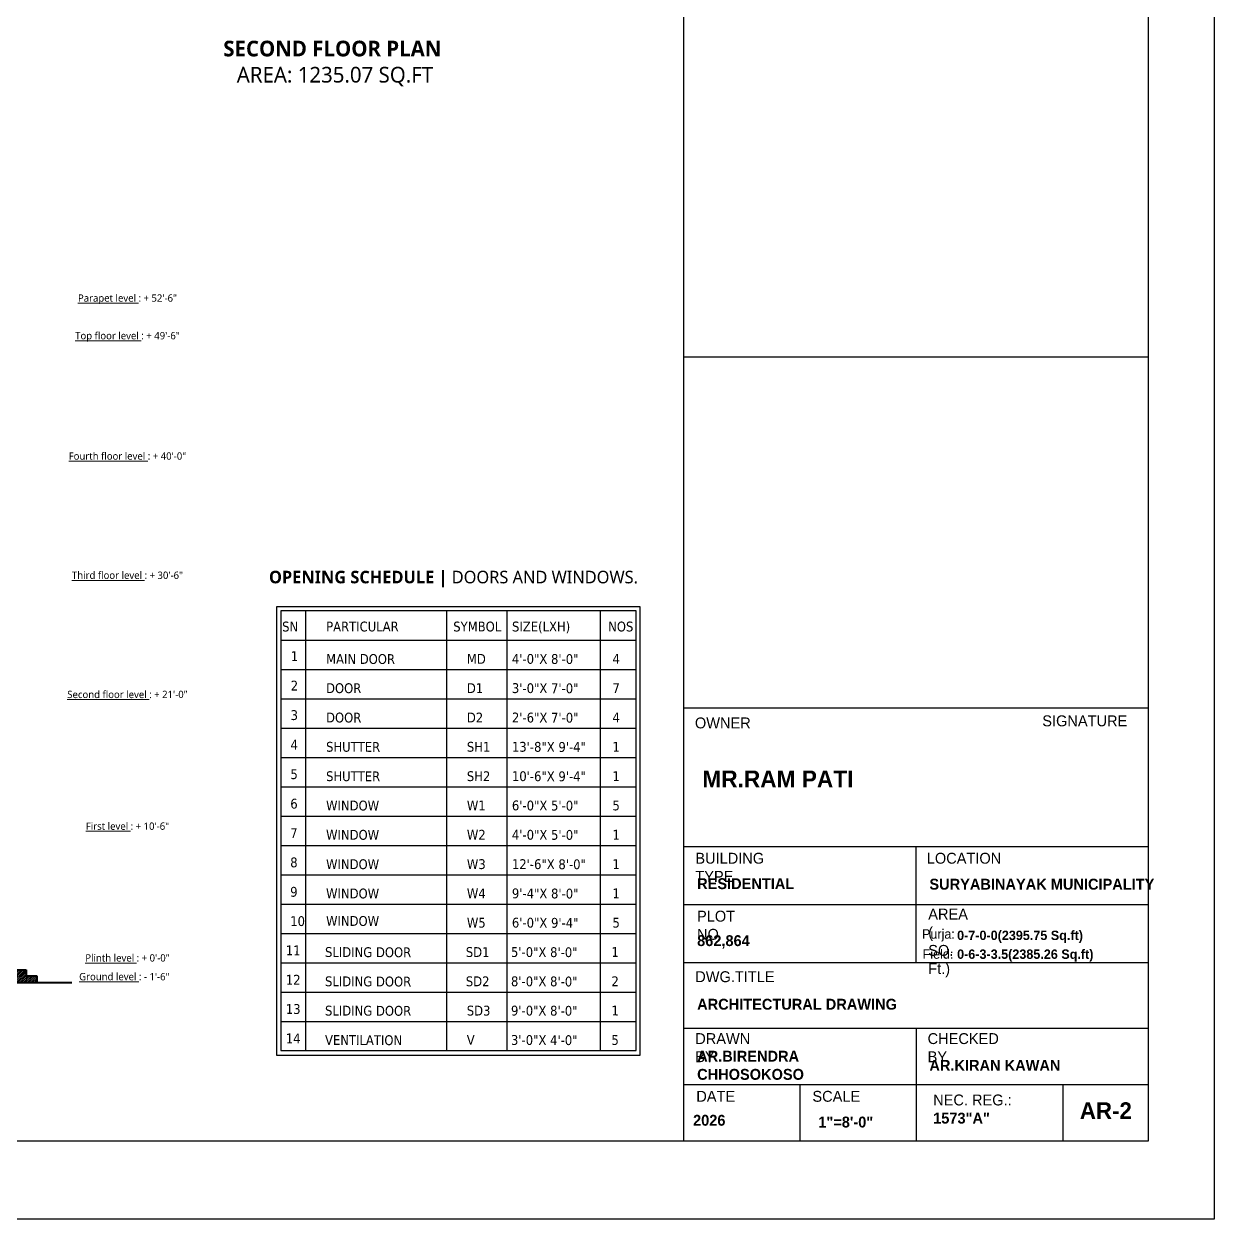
# Model space of a CAD drawing. Header units: inches. Extents: x -71 to 2682309, y -3332 to 801571.
# Drawn here: x 2672103 to 2673242, y 789849 to 790992 of the extents above; entities that cross this region are included whole.
import ezdxf

# ---------------------------------------------------------------- set-up
doc = ezdxf.new("R2010")
doc.units = ezdxf.units.IN
doc.header["$MEASUREMENT"] = 0
doc.layers.add('ASHADE', color=253, linetype='Continuous')
for name, color, linetype, lineweight in [('BORDER', 5, 'Continuous', 60), ('ele 2', 30, 'Continuous', 30), ('hatch EA', 253, 'Continuous', 5), ('Text', 7, 'Continuous', 20), ('wall EA', 24, 'Continuous', 40)]:
    doc.layers.add(name, color=color, linetype=linetype, lineweight=lineweight)
doc.styles.add('ARIAL', font='GOTHIC.TTF')
doc.styles.add('m4', font='', dxfattribs={"height": 9})
doc.styles.add('S-111', font='tahoma.ttf', dxfattribs={"height": 10})
doc.styles.get("Standard").update_dxf_attribs({"font": 'arial.ttf'})
doc.styles.get('m4').set_extended_font_data('Revel Light')

msp = doc.modelspace()

# ---------------------------------------------------------------- hatches: boundary and pattern name
at = {"layer": 'hatch EA'}
h = msp.add_hatch(dxfattribs=at)
h.set_pattern_fill('ANSI31', color=256, scale=10)
h.set_pattern_definition([(45, (-7684.95, -1115.06), (-0.8838834765, 0.8838834765), [])])
h.paths.add_polyline_path([(2672115.5, 790075), (2672115.5, 790081.5), (2672105.5, 790081.5), (2672105.5, 790087.5), (2672095.5, 790087.5), (2672095.5, 790093.5), (2672059.9, 790093.5), (2672059.9, 790081.5), (2672059.9, 790075)])

# ---------------------------------------------------------------- linework, layer by layer
at = {"layer": 'BORDER', "lineweight": 30}
for p, q in [((2672734.5, 789923.7), (2672734.5, 792014.4)), ((2673179, 789923.7), (2673179, 792014.4)), ((2673179, 790673.4), (2672734.5, 790673.4)), ((2672734.5, 790338.1), (2673179, 790338.1)), ((2672734.5, 790205.4), (2673179, 790205.4)), ((2672956.8, 790094.3), (2672956.8, 790205.4)), ((2672734.5, 790149.8), (2673179, 790149.8)), ((2672734.5, 790094.3), (2673179, 790094.3)), ((2672734.5, 790031.7), (2673179, 790031.7)), ((2672956.8, 790031.7), (2672956.8, 789923.7)), ((2672734.5, 789977.7), (2673179, 789977.7)), ((2672845.6, 789977.7), (2672845.6, 789923.7)), ((2673097.2, 789977.7), (2673097.2, 789923.7))]:
    msp.add_line(p, q, dxfattribs=at)
msp.add_lwpolyline([(2673179, 792014.4), (2671642.9, 792014.4), (2670202.4, 792014.4), (2670202.4, 790966), (2670202.4, 789923.7), (2671642.9, 789923.7), (2673179, 789923.7)], dxfattribs=at)
at = {"layer": 'Defpoints'}
msp.add_lwpolyline([(2670073.9, 792089.2), (2673241.9, 792089.2), (2673241.9, 789849), (2670073.9, 789849)], close=True, dxfattribs=at)
at = {"layer": 'ele 2'}
for p, q in [((2672372.8, 790430.6), (2672372.8, 790010.1)), ((2672507.5, 790430.6), (2672507.5, 790010.1)), ((2672565.2, 790430.6), (2672565.2, 790010.1)), ((2672654.5, 790430.6), (2672654.5, 790010.1)), ((2672348.9, 790402.6), (2672688.9, 790402.6)), ((2672348.9, 790374.5), (2672688.9, 790374.5)), ((2672348.9, 790346.5), (2672688.9, 790346.5)), ((2672348.9, 790318.4), (2672688.9, 790318.4)), ((2672348.9, 790290.4), (2672688.9, 790290.4)), ((2672348.9, 790262.4), (2672688.9, 790262.4)), ((2672348.9, 790234.3), (2672688.9, 790234.3)), ((2672348.9, 790206.3), (2672688.9, 790206.3)), ((2672348.9, 790178.3), (2672688.9, 790178.3)), ((2672348.9, 790150.2), (2672688.9, 790150.2)), ((2672348.9, 790122.2), (2672688.9, 790122.2)), ((2672348.9, 790094.2), (2672688.9, 790094.2)), ((2672348.9, 790066.1), (2672688.9, 790066.1)), ((2672348.9, 790038.1), (2672688.9, 790038.1)), ((2672348.9, 790038.1), (2672688.9, 790038.1)), ((2672348.9, 790010.1), (2672688.9, 790010.1))]:
    msp.add_line(p, q, dxfattribs=at)
for points in [[(2672692.9, 790005.6), (2672692.9, 790434.6), (2672344.9, 790434.6), (2672344.9, 790005.6)], [(2672688.9, 790010.1), (2672688.9, 790430.6), (2672348.9, 790430.6), (2672348.9, 790010.1)]]:
    msp.add_lwpolyline(points, close=True, dxfattribs=at)
at = {"layer": 'wall EA'}
for p, q in [((2672095.5, 790087.5), (2672105.5, 790087.5)), ((2672105.5, 790087.5), (2672105.5, 790081.5)), ((2672105.5, 790081.5), (2672115.5, 790081.5)), ((2672115.5, 790081.5), (2672115.5, 790075)), ((2672149, 790075), (2672059.9, 790075))]:
    msp.add_line(p, q, dxfattribs=at)

# ---------------------------------------------------------------- texts
at = {"layer": 'ASHADE', "char_height": 10.419, "attachment_point": 1, "style": 'ARIAL'}
for s, insert, width in [('{\\fCentury Gothic|b0|i0|c0|p34;\\W1;OWNER}', (2672745.2, 790328.7), 0.997), ('{\\fCentury Gothic|b0|i0|c0|p34;\\W1;SIGNATURE}', (2673077.5, 790330.7), 0.997), ('{\\fCentury Gothic|b0|i0|c0|p34;\\W1;BUILDING TYPE}', (2672745.6, 790199.3), 0.997), ('{\\fCentury Gothic|b0|i0|c0|p34;\\W1;LOCATION}', (2672967, 790199.3), 0.997), ('{\\fCentury Gothic|b0|i0|c0|p34;\\W1;PLOT NO}', (2672747.2, 790143.9), 0.997), ('{\\fCentury Gothic|b0|i0|c0|p34;\\W1;AREA ( SQ. Ft.) }', (2672968.4, 790145.9), 0.997), ('{\\fCentury Gothic|b0|i0|c0|p34;\\W1;DWG.TITLE}', (2672745.5, 790086), 0.997), ('{\\fCentury Gothic|b0|i0|c0|p34;\\W1;DRAWN BY}', (2672745.5, 790026.8), 0.997), ('{\\fCentury Gothic|b0|i0|c0|p34;\\W1;CHECKED BY}', (2672967.8, 790026.8), 0.997), ('{\\fCentury Gothic|b0|i0|c0|p34;\\W1;DATE}', (2672746.5, 789971.6), 0.997), ('{\\fCentury Gothic|b0|i0|c0|p34;SCALE}', (2672857.6, 789971.6), 73.397), ('{\\fCentury Gothic|b0|i0|c0|p34;NEC. REG.:\\P\\fStylus BT|b1|i0|c0|p34;1573"A"}', (2672973.1, 789968.1), 119.942)]:
    msp.add_mtext(s, dxfattribs=dict(at, insert=insert, width=width))
at = {"layer": 'Text', "ltscale": 0.5, "style": 'S-111'}
for s, p in [('SN', (2672350.3, 790411)), ('SYMBOL', (2672514, 790411)), ('SIZE(LXH)', (2672570.2, 790411)), ('NOS', (2672662.2, 790411))]:
    msp.add_text(s, height=9.4, dxfattribs=at).set_placement(p)
at = {"layer": 'Text', "ltscale": 0.75, "style": 'S-111'}
msp.add_text('PARTICULAR', height=9.4, dxfattribs=at).set_placement((2672392.4, 790411))
for s, height, p in [('1', 9.4, (2672358.6, 790382.7)), ('MAIN DOOR', 9.4, (2672392.3, 790380.1)), ('MD', 9.4, (2672527, 790380.1)), ('4\'-0"X 8\'-0"', 9.405, (2672570.1, 790380.1)), ('4', 9.4, (2672666.3, 790380.1)), ('2', 9.4, (2672358.5, 790354.5)), ('DOOR', 9.4, (2672392.3, 790352.1)), ('D1', 9.4, (2672527, 790352.1)), ('3\'-0"X 7\'-0"', 9.405, (2672570.1, 790352.1)), ('7', 9.4, (2672666.3, 790352.1)), ('3', 9.4, (2672358.4, 790326.3)), ('DOOR', 9.4, (2672392.3, 790324)), ('D2', 9.4, (2672527, 790324)), ('2\'-6"X 7\'-0"', 9.405, (2672570.1, 790324)), ('4', 9.4, (2672666.3, 790324)), ('4', 9.4, (2672358.3, 790298)), ('SHUTTER', 9.4, (2672392.3, 790296)), ('SH1', 9.4, (2672527, 790296)), ('13\'-8"X 9\'-4"', 9.405, (2672570.1, 790296)), ('1', 9.4, (2672666.3, 790296)), ('5', 9.4, (2672358.2, 790269.8)), ('SHUTTER', 9.4, (2672392.3, 790267.9)), ('SH2', 9.4, (2672527, 790267.9)), ('10\'-6"X 9\'-4"', 9.405, (2672570.1, 790267.9)), ('1', 9.4, (2672666.3, 790267.9)), ('6', 9.4, (2672358.1, 790241.6)), ('WINDOW', 9.4, (2672392.3, 790239.9)), ('W1', 9.4, (2672527, 790239.9)), ('6\'-0"X 5\'-0"', 9.405, (2672570.1, 790239.9)), ('5', 9.4, (2672666.3, 790239.9)), ('7', 9.4, (2672358, 790213.4)), ('WINDOW', 9.4, (2672392.3, 790211.9)), ('W2', 9.4, (2672527, 790211.9)), ('4\'-0"X 5\'-0"', 9.405, (2672570.1, 790211.9)), ('1', 9.4, (2672666.3, 790211.9)), ('8', 9.4, (2672358, 790185.4)), ('WINDOW', 9.4, (2672392.3, 790183.8)), ('W3', 9.4, (2672527, 790183.8)), ('12\'-6"X 8\'-0"', 9.405, (2672570.1, 790183.8)), ('1', 9.4, (2672666.3, 790183.8)), ('9', 9.4, (2672358, 790157.3)), ('WINDOW', 9.4, (2672392.3, 790155.8)), ('W4', 9.4, (2672527, 790155.8)), ('9\'-4"X 8\'-0"', 9.405, (2672570.1, 790155.8)), ('1', 9.4, (2672666.3, 790155.8)), ('10', 9.4, (2672358, 790129.3)), ('WINDOW', 9.4, (2672392.3, 790129.5)), ('W5', 9.4, (2672527, 790127.8)), ('6\'-0"X 9\'-4"', 9.405, (2672570.1, 790127.8)), ('5', 9.4, (2672666.3, 790127.8)), ('11', 9.4, (2672353.8, 790101.3)), ('SLIDING DOOR', 9.405, (2672391.3, 790099.7)), ('SD1', 9.4, (2672526, 790099.7)), ('5\'-0"X 8\'-0"', 9.405, (2672569.2, 790099.7)), ('1', 9.4, (2672665.3, 790099.7)), ('12', 9.4, (2672353.8, 790073.2)), ('SLIDING DOOR', 9.405, (2672391.3, 790071.7)), ('SD2', 9.4, (2672526, 790071.7)), ('8\'-0"X 8\'-0"', 9.405, (2672569.2, 790071.7)), ('2', 9.4, (2672665.3, 790071.7)), ('13', 9.4, (2672353.8, 790045.2)), ('SLIDING DOOR', 9.405, (2672391.3, 790043.7)), ('SD3', 9.4, (2672526.9, 790043.7)), ('9\'-0"X 8\'-0"', 9.405, (2672569.2, 790043.7)), ('1', 9.4, (2672665.3, 790043.7)), ('14', 9.4, (2672353.8, 790017.1)), ('VENTILATION', 9.405, (2672391.3, 790015.6)), ('V', 9.4, (2672526.9, 790015.7)), ('3\'-0"X 4\'-0"', 9.405, (2672569.2, 790015.6)), ('5', 9.4, (2672665.3, 790015.6))]:
    msp.add_text(s, height=height, rotation=359.8014, dxfattribs=at).set_placement(p)
at = {"layer": 'Text', "attachment_point": 5}
for s, insert, char_height, width in [('{\\fTrebuchet MS|b1|i0|c0|p34;SECOND FLOOR PLAN\\P\\fTrebuchet MS|b0|i0|c0|p34; AREA: 1235.07 SQ.FT }', (2672398.3, 790954.2), 15, 319.193), ('{\\fTrebuchet MS|b0|i0|c0|p34;\\LParapet level\\l : + 52\'-6"}', (2672202.3, 790728.7, 0), 7, 252.385), ('{\\fTrebuchet MS|b0|i0|c0|p34;\\LTop floor level\\l : + 49\'-6"}', (2672202.3, 790692.7, 0), 7, 252.385), ('{\\fTrebuchet MS|b0|i0|c0|p34;\\LFourth floor level\\l : + 40\'-0"}', (2672202.3, 790578.7, 0), 7, 252.385), ('{\\fTrebuchet MS|b0|i0|c0|p34;\\LThird floor level\\l : + 30\'-6"}', (2672202.3, 790464.7, 0), 7, 252.385), ('{\\fTrebuchet MS|b1|i0|c0|p34;OPENING SCHEDULE | \\fTrebuchet MS|b0|i0|c0|p34;DOORS AND WINDOWS.}', (2672514.2, 790461.1), 12, 363.033), ('{\\fTrebuchet MS|b0|i0|c0|p34;\\LSecond floor level\\l : + 21\'-0"}', (2672202.3, 790350.7, 0), 7, 252.385), ('{\\fTrebuchet MS|b0|i0|c0|p34;\\LFirst level\\l : + 10\'-6"}', (2672202.3, 790224.7, 0), 7, 252.385), ('{\\fTrebuchet MS|b0|i0|c0|p34;\\LPlinth level\\l : + 0\'-0"}', (2672202.3, 790098.7, 0), 7, 252.385), ('{\\fTrebuchet MS|b0|i0|c0|p34;\\LGround level\\l : - 1\'-6"}', (2672199.3, 790080.8, 0), 7, 252.385)]:
    msp.add_mtext(s, dxfattribs=dict(at, insert=insert, char_height=char_height, width=width))
at = {"layer": 'Text', "attachment_point": 4}
for s, insert, char_height, width, style in [('{\\fStylus BT|b1|i0|c0|p34;\\H1.4x;MR.RAM PATI }', (2672752.3, 790269.9), 11.577, 321.934, 'm4'), ('{\\fStylus BT|b1|i0|c0|p34;RESIDENTIAL\\fCentury Gothic|b1|i0|c0|p34;\\H0.8x; }', (2672747.3, 790169.7), 10.419, 186.532, 'ARIAL'), ('{\\fStylus BT|b1|i0|c0|p34;SURYABINAYAK MUNICIPALITY}', (2672969.5, 790169.2), 10.419, 260.901, 'ARIAL'), ('{\\fCentury Gothic|b0|i0|c0|p34;\\W1;Purja:}', (2672962.4, 790120.3), 9, 186.532, 'ARIAL'), ('{\\fStylus BT|b1|i0|c0|p34;862,864}', (2672747.3, 790114.1), 10.419, 186.532, 'ARIAL'), ('{\\fStylus BT|b1|i0|c0|p34;0-7-0-0(2395.75 Sq.ft)}', (2672996, 790119), 9, 186.532, 'ARIAL'), ('{\\fCentury Gothic|b0|i0|c0|p34;\\W1;Field:}', (2672963, 790102.4), 9, 186.532, 'ARIAL'), ('{\\fStylus BT|b1|i0|c0|p34;0-6-3-3.5(2385.26 Sq.ft)}', (2672996, 790101), 9, 186.532, 'ARIAL'), ('{\\fStylus BT|b1|i0|c0|p34;ARCHITECTURAL DRAWING}', (2672747.3, 790054.4), 10.419, 431.787, 'ARIAL'), ('\\A1;{\\fStylus BT|b1|i0|c0|p34;AR.BIRENDRA CHHOSOKOSO}', (2672747.3, 789996), 10.419, 186.532, 'ARIAL'), ('\\A1;{\\fStylus BT|b1|i0|c0|p34;AR.KIRAN KAWAN}', (2672969.5, 789996), 10.419, 186.532, 'ARIAL'), ('{\\fStylus BT|b1|i0|c0|p34;2026}', (2672743.4, 789943.4), 10.419, 186.532, 'ARIAL'), ('{\\fStylus BT|b1|i0|c0|p34;1"=8\'-0"}', (2672863.2, 789941.7), 10.419, 186.532, 'ARIAL')]:
    msp.add_mtext(s, dxfattribs=dict(at, insert=insert, char_height=char_height, width=width, style=style))
at = {"layer": 'Text', "insert": (2673113.4, 789952.7), "char_height": 15.952, "attachment_point": 4, "style": 'ARIAL'}
msp.add_mtext('\\A1;\\pi-0.00207;{\\fStylus BT|b1|i0|c0|p34;AR-2}', dxfattribs=at)

doc.saveas('drawing.dxf')
